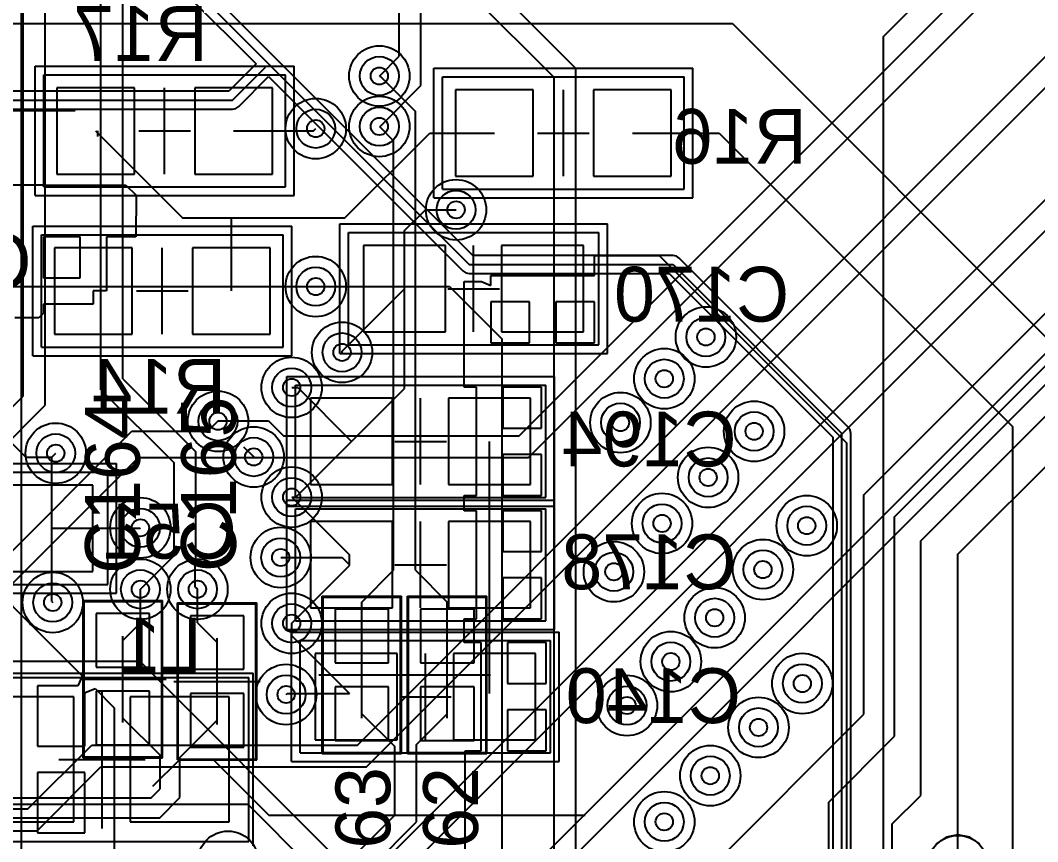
# Model space of a CAD drawing. Extents: x 28 to 300, y 18 to 330.
# Drawn here: x 192.27 to 204.05, y 150.67 to 160.18 of the extents above; entities that cross this region are included whole.
import ezdxf

# ---------------------------------------------------------------- set-up
doc = ezdxf.new("R2010")
doc.units = 0
for name, color, linetype in [('BOTTOMLAYER', 5, 'CONTINUOUS'), ('BOTTOMOVERLAY', 54, 'CONTINUOUS'), ('BOTTOMPASTE', 16, 'CONTINUOUS'), ('BOTTOMSOLDER', 6, 'CONTINUOUS'), ('DRILLDRAWING', 1, 'CONTINUOUS'), ('INTERNALPLANE1', 76, 'CONTINUOUS'), ('INTERNALPLANE6', 136, 'CONTINUOUS'), ('MECHANICAL14', 56, 'CONTINUOUS'), ('MECHANICAL15', 56, 'CONTINUOUS'), ('MECHANICAL16', 56, 'CONTINUOUS'), ('MIDLAYER1', 16, 'CONTINUOUS'), ('MIDLAYER3', 90, 'CONTINUOUS'), ('MULTILAYER', 9, 'CONTINUOUS'), ('TOPLAYER', 1, 'CONTINUOUS'), ('TOPOVERLAY', 2, 'CONTINUOUS'), ('TOPPASTE', 8, 'CONTINUOUS'), ('TOPSOLDER', 216, 'CONTINUOUS'), ('VIAHOLELAYER', 16, 'CONTINUOUS')]:
    doc.layers.add(name, color=color, linetype=linetype)

msp = doc.modelspace()

# ---------------------------------------------------------------- linework, layer by layer
at = {"layer": 'BOTTOMLAYER'}
for p, q in [((191.783, 160.139), (194.299, 160.139)), ((194.299, 160.139), (194.302, 160.142)), ((194.302, 160.142), (194.638, 160.142)), ((194.638, 160.142), (194.641, 160.139)), ((194.641, 160.139), (200.518, 160.139)), ((200.518, 160.139), (204.681, 155.976)), ((193.587, 159.397), (192.687, 159.397)), ((192.687, 159.397), (192.687, 158.397)), ((193.587, 158.397), (193.587, 159.397)), ((195.187, 159.397), (194.287, 159.397)), ((194.287, 159.397), (194.287, 158.397)), ((195.187, 158.397), (195.187, 159.397)), ((197.309, 159.372), (197.309, 158.372)), ((198.209, 159.372), (197.309, 159.372)), ((198.209, 158.372), (198.209, 159.372)), ((198.909, 159.372), (198.909, 158.372)), ((199.809, 159.372), (198.909, 159.372)), ((199.809, 158.372), (199.809, 159.372)), ((188.328, 159.134), (192.9, 159.134)), ((195.664, 158.897), (195.689, 158.923)), ((193.137, 158.897), (193.165, 158.869)), ((193.165, 158.869), (193.165, 158.897)), ((193.165, 158.833), (193.165, 158.869)), ((193.165, 158.869), (194.146, 157.888)), ((194.737, 158.897), (195.664, 158.897)), ((196.026, 157.888), (197.01, 158.872)), ((197.01, 158.872), (197.759, 158.872)), ((199.359, 158.872), (200.363, 158.872)), ((200.363, 158.872), (203.766, 155.468)), ((192.687, 158.397), (193.587, 158.397)), ((194.287, 158.397), (195.187, 158.397)), ((197.309, 158.372), (198.209, 158.372)), ((198.909, 158.372), (199.809, 158.372)), ((188.936, 158.271), (192.557, 158.273)), ((192.557, 158.273), (192.56, 158.27)), ((192.56, 158.27), (192.56, 158.27)), ((192.56, 158.27), (193.489, 158.27)), ((193.489, 158.27), (193.607, 158.152)), ((193.607, 158.152), (193.605, 157.67)), ((196.718, 157.742), (196.959, 157.983)), ((196.959, 157.983), (197.315, 157.983)), ((194.146, 157.888), (194.419, 157.888)), ((194.419, 157.888), (196.026, 157.888)), ((194.419, 157.888), (194.502, 157.888)), ((194.711, 157.043), (194.711, 157.875)), ((196.718, 157.069), (196.718, 157.742)), ((192.959, 157.67), (192.534, 157.67)), ((192.534, 157.67), (192.534, 157.196)), ((192.959, 157.196), (192.959, 157.67)), ((193.605, 157.67), (193.264, 157.67)), ((193.264, 157.67), (193.264, 157.043)), ((193.561, 157.543), (192.661, 157.543)), ((192.661, 157.543), (192.661, 156.543)), ((193.561, 156.543), (193.561, 157.543)), ((195.161, 157.543), (194.261, 157.543)), ((194.261, 157.543), (194.261, 156.543)), ((195.161, 156.543), (195.161, 157.543)), ((196.243, 157.569), (196.243, 156.569)), ((197.193, 157.569), (196.243, 157.569)), ((197.193, 156.569), (197.193, 157.569)), ((197.843, 157.569), (197.843, 156.569)), ((198.793, 157.569), (197.843, 157.569)), ((198.793, 156.569), (198.793, 157.569)), ((198.92, 157.221), (198.92, 157.455)), ((198.92, 157.455), (199.668, 157.455)), ((199.668, 157.455), (201.84, 155.284)), ((192.534, 157.196), (192.959, 157.196)), ((197.408, 155.928), (197.408, 157.151)), ((197.408, 157.151), (197.611, 157.151)), ((197.611, 157.151), (197.611, 157.151)), ((197.611, 157.151), (197.611, 157.151)), ((197.611, 157.151), (197.716, 157.107)), ((197.716, 157.107), (197.716, 157.221)), ((197.716, 157.221), (198.92, 157.221)), ((193.264, 157.043), (193.111, 157.043)), ((193.111, 157.043), (193.111, 156.891)), ((195.994, 156.345), (196.718, 157.069)), ((196.718, 155.915), (196.718, 157.069)), ((198.166, 156.916), (197.716, 156.916)), ((197.716, 156.916), (197.716, 156.442)), ((198.166, 156.442), (198.166, 156.916)), ((198.92, 156.916), (198.47, 156.916)), ((198.47, 156.916), (198.47, 156.442)), ((198.92, 156.442), (198.92, 156.916)), ((193.111, 156.891), (192.534, 156.891)), ((192.534, 156.891), (192.534, 156.785)), ((192.48, 156.731), (192.2, 156.732)), ((192.534, 156.785), (192.48, 156.731)), ((196.243, 156.569), (197.193, 156.569)), ((197.843, 156.569), (198.793, 156.569)), ((192.661, 156.543), (193.561, 156.543)), ((194.261, 156.543), (195.161, 156.543)), ((197.716, 156.442), (198.166, 156.442)), ((198.47, 156.442), (198.92, 156.442)), ((195.994, 156.332), (195.994, 156.345)), ((195.41, 155.926), (195.48, 155.926)), ((195.48, 155.926), (196.104, 155.301)), ((196.104, 155.301), (196.718, 155.915)), ((197.552, 155.928), (197.408, 155.928)), ((197.552, 155.301), (197.552, 155.928)), ((198.306, 155.928), (197.857, 155.928)), ((197.857, 155.928), (197.857, 155.454)), ((198.306, 155.454), (198.306, 155.928)), ((195.629, 155.801), (195.629, 154.801)), ((196.579, 155.801), (195.629, 155.801)), ((196.579, 154.801), (196.579, 155.801)), ((197.229, 155.801), (197.229, 154.801)), ((198.179, 155.801), (197.229, 155.801)), ((198.179, 154.801), (198.179, 155.801)), ((191.763, 155.686), (192.331, 155.118)), ((197.857, 155.454), (198.306, 155.454)), ((203.766, 147.899), (203.766, 155.468)), ((195.458, 154.656), (196.104, 155.301)), ((196.104, 155.301), (196.104, 155.307)), ((197.552, 154.674), (197.552, 155.301)), ((197.704, 153.872), (197.704, 155.301)), ((201.84, 155.284), (201.84, 150.226)), ((192.63, 155.118), (192.676, 155.164)), ((198.306, 155.149), (197.857, 155.149)), ((197.857, 155.149), (197.857, 154.674)), ((198.306, 154.674), (198.306, 155.149)), ((192.331, 155.118), (192.63, 155.118)), ((192.63, 154.295), (192.63, 155.118)), ((193.105, 154.795), (192.155, 154.795)), ((193.105, 153.795), (193.105, 154.795)), ((195.629, 154.801), (196.579, 154.801)), ((197.229, 154.801), (198.179, 154.801)), ((197.408, 154.499), (197.408, 154.674)), ((197.408, 154.674), (197.552, 154.674)), ((197.857, 154.674), (198.306, 154.674)), ((195.41, 154.656), (195.458, 154.656)), ((195.41, 154.656), (196.079, 153.986)), ((197.552, 154.499), (197.408, 154.499)), ((197.552, 153.872), (197.552, 154.499)), ((198.306, 154.499), (197.857, 154.499)), ((197.857, 154.499), (197.857, 154.025)), ((198.306, 154.025), (198.306, 154.499)), ((195.629, 154.372), (195.629, 153.372)), ((196.579, 154.372), (195.629, 154.372)), ((196.579, 153.372), (196.579, 154.372)), ((197.229, 154.372), (197.229, 153.372)), ((198.179, 154.372), (197.229, 154.372)), ((198.179, 153.372), (198.179, 154.372)), ((192.63, 153.448), (192.63, 154.295)), ((192.63, 154.295), (193.653, 154.295)), ((193.653, 154.295), (193.657, 154.3)), ((196.079, 153.872), (196.079, 153.986)), ((197.857, 154.025), (198.306, 154.025)), ((195.283, 153.957), (195.995, 153.957)), ((195.41, 153.195), (196.079, 153.864)), ((195.995, 153.957), (196.079, 153.872)), ((196.079, 153.864), (196.079, 153.872)), ((197.552, 153.245), (197.552, 153.872)), ((197.704, 152.38), (197.704, 153.872)), ((191.828, 153.741), (192.375, 153.194)), ((192.155, 153.795), (193.105, 153.795)), ((198.306, 153.72), (197.857, 153.72)), ((197.857, 153.72), (197.857, 153.245)), ((198.306, 153.245), (198.306, 153.72)), ((192.63, 153.448), (192.641, 153.436)), ((195.629, 153.372), (196.579, 153.372)), ((197.229, 153.372), (198.179, 153.372)), ((192.375, 153.194), (192.385, 153.18)), ((192.385, 153.18), (192.399, 153.17)), ((192.399, 153.17), (192.981, 152.588)), ((195.41, 153.05), (195.41, 153.195)), ((197.408, 152.971), (197.408, 153.245)), ((197.408, 153.245), (197.552, 153.245)), ((197.857, 153.245), (198.306, 153.245)), ((195.41, 153.05), (196.079, 152.38)), ((197.607, 152.971), (197.408, 152.971)), ((197.607, 152.344), (197.607, 152.971)), ((198.361, 152.971), (197.912, 152.971)), ((197.912, 152.971), (197.912, 152.497)), ((198.361, 152.497), (198.361, 152.971)), ((196.634, 152.844), (195.684, 152.844)), ((195.684, 152.844), (195.684, 151.844)), ((196.634, 151.844), (196.634, 152.844)), ((198.234, 152.844), (197.284, 152.844)), ((197.284, 152.844), (197.284, 151.844)), ((198.234, 151.844), (198.234, 152.844)), ((192.981, 152.588), (192.939, 152.486)), ((192.933, 152.471), (192.464, 152.471)), ((192.464, 152.471), (192.464, 151.771)), ((192.939, 152.486), (192.933, 152.471)), ((192.939, 152.486), (192.939, 152.486)), ((193.029, 152.396), (193.131, 152.439)), ((193.131, 152.439), (193.352, 152.217)), ((197.912, 152.497), (198.361, 152.497)), ((192.887, 152.344), (191.737, 152.344)), ((192.887, 150.894), (192.887, 152.344)), ((193.014, 152.39), (193.029, 152.396)), ((193.014, 151.771), (193.014, 152.39)), ((193.029, 152.396), (193.029, 152.396)), ((194.687, 152.344), (193.537, 152.344)), ((193.537, 152.344), (193.537, 150.894)), ((194.687, 150.894), (194.687, 152.344)), ((195.346, 152.37), (195.357, 152.38)), ((195.357, 152.38), (196.079, 152.38)), ((197.607, 151.717), (197.607, 152.344)), ((193.352, 152.217), (193.352, 145.926)), ((198.361, 152.192), (197.912, 152.192)), ((197.912, 152.192), (197.912, 151.717)), ((198.361, 151.717), (198.361, 152.192)), ((195.684, 151.844), (196.634, 151.844)), ((197.284, 151.844), (198.234, 151.844)), ((192.464, 151.771), (193.014, 151.771)), ((193.802, 151.309), (194.112, 151.619)), ((194.112, 151.619), (194.499, 151.619)), ((194.112, 151.442), (194.112, 151.619)), ((194.499, 151.619), (195.146, 150.973)), ((197.42, 149.999), (197.42, 151.717)), ((197.42, 151.717), (197.607, 151.717)), ((197.912, 151.717), (198.361, 151.717)), ((193.014, 151.466), (192.464, 151.466)), ((192.464, 151.466), (192.464, 150.767)), ((193.014, 150.767), (193.014, 151.466)), ((195.146, 150.973), (198.813, 150.973)), ((191.737, 150.894), (192.887, 150.894)), ((193.537, 150.894), (194.687, 150.894)), ((192.464, 150.767), (193.014, 150.767))]:
    msp.add_line(p, q, dxfattribs=at)
for centre in [(196.426, 159.532), (196.426, 158.948), (195.689, 158.923), (197.315, 157.983), (195.689, 157.094), (200.21, 156.51), (195.994, 156.332), (199.728, 156.027), (195.41, 155.926), (194.556, 155.534), (199.22, 155.519), (200.769, 155.418), (192.676, 155.164), (194.97, 155.121), (200.236, 154.884), (195.41, 154.656), (199.702, 154.351), (193.657, 154.3), (201.379, 154.325), (195.283, 153.957), (199.144, 153.792), (200.871, 153.817), (193.657, 153.589), (194.318, 153.589), (192.641, 153.436), (195.41, 153.195), (200.312, 153.259), (199.804, 152.751), (201.328, 152.497), (195.346, 152.37), (199.296, 152.243), (200.82, 151.989), (200.261, 151.43), (199.728, 150.896)]:
    msp.add_circle(centre, 0.225, dxfattribs=at)
at = {"layer": 'BOTTOMOVERLAY'}
for p, q in [((193.937, 158.397), (193.937, 159.397)), ((198.559, 158.372), (198.559, 159.372)), ((193.911, 156.543), (193.911, 157.543)), ((197.518, 156.569), (197.518, 157.569)), ((196.904, 154.801), (196.904, 155.801)), ((196.904, 153.372), (196.904, 154.372)), ((196.959, 151.844), (196.959, 152.844)), ((193.212, 150.819), (193.212, 152.419))]:
    msp.add_line(p, q, dxfattribs=at)
at = {"layer": 'BOTTOMPASTE'}
for p, q in [((193.587, 159.397), (192.687, 159.397)), ((192.687, 159.397), (192.687, 158.397)), ((193.587, 158.397), (193.587, 159.397)), ((195.187, 159.397), (194.287, 159.397)), ((194.287, 159.397), (194.287, 158.397)), ((195.187, 158.397), (195.187, 159.397)), ((197.309, 159.372), (197.309, 158.372)), ((198.209, 159.372), (197.309, 159.372)), ((198.209, 158.372), (198.209, 159.372)), ((198.909, 159.372), (198.909, 158.372)), ((199.809, 159.372), (198.909, 159.372)), ((199.809, 158.372), (199.809, 159.372)), ((192.687, 158.397), (193.587, 158.397)), ((194.287, 158.397), (195.187, 158.397)), ((197.309, 158.372), (198.209, 158.372)), ((198.909, 158.372), (199.809, 158.372)), ((193.561, 157.543), (192.661, 157.543)), ((192.661, 157.543), (192.661, 156.543)), ((193.561, 156.543), (193.561, 157.543)), ((195.161, 157.543), (194.261, 157.543)), ((194.261, 157.543), (194.261, 156.543)), ((195.161, 156.543), (195.161, 157.543)), ((196.243, 157.569), (196.243, 156.569)), ((197.193, 157.569), (196.243, 157.569)), ((197.193, 156.569), (197.193, 157.569)), ((197.843, 157.569), (197.843, 156.569)), ((198.793, 157.569), (197.843, 157.569)), ((198.793, 156.569), (198.793, 157.569)), ((196.243, 156.569), (197.193, 156.569)), ((197.843, 156.569), (198.793, 156.569)), ((192.661, 156.543), (193.561, 156.543)), ((194.261, 156.543), (195.161, 156.543)), ((195.629, 155.801), (195.629, 154.801)), ((196.579, 155.801), (195.629, 155.801)), ((196.579, 154.801), (196.579, 155.801)), ((197.229, 155.801), (197.229, 154.801)), ((198.179, 155.801), (197.229, 155.801)), ((198.179, 154.801), (198.179, 155.801)), ((193.105, 154.795), (192.155, 154.795)), ((193.105, 153.795), (193.105, 154.795)), ((195.629, 154.801), (196.579, 154.801)), ((197.229, 154.801), (198.179, 154.801)), ((195.629, 154.372), (195.629, 153.372)), ((196.579, 154.372), (195.629, 154.372)), ((196.579, 153.372), (196.579, 154.372)), ((197.229, 154.372), (197.229, 153.372)), ((198.179, 154.372), (197.229, 154.372)), ((198.179, 153.372), (198.179, 154.372)), ((192.155, 153.795), (193.105, 153.795)), ((195.629, 153.372), (196.579, 153.372)), ((197.229, 153.372), (198.179, 153.372)), ((196.634, 152.844), (195.684, 152.844)), ((195.684, 152.844), (195.684, 151.844)), ((196.634, 151.844), (196.634, 152.844)), ((198.234, 152.844), (197.284, 152.844)), ((197.284, 152.844), (197.284, 151.844)), ((198.234, 151.844), (198.234, 152.844)), ((192.887, 152.344), (191.737, 152.344)), ((192.887, 150.894), (192.887, 152.344)), ((194.687, 152.344), (193.537, 152.344)), ((193.537, 152.344), (193.537, 150.894)), ((194.687, 150.894), (194.687, 152.344)), ((195.684, 151.844), (196.634, 151.844)), ((197.284, 151.844), (198.234, 151.844)), ((191.737, 150.894), (192.887, 150.894)), ((193.537, 150.894), (194.687, 150.894))]:
    msp.add_line(p, q, dxfattribs=at)
at = {"layer": 'BOTTOMSOLDER'}
for p, q in [((193.587, 159.397), (192.687, 159.397)), ((192.687, 159.397), (192.687, 158.397)), ((193.587, 158.397), (193.587, 159.397)), ((195.187, 159.397), (194.287, 159.397)), ((194.287, 159.397), (194.287, 158.397)), ((195.187, 158.397), (195.187, 159.397)), ((197.309, 159.372), (197.309, 158.372)), ((198.209, 159.372), (197.309, 159.372)), ((198.209, 158.372), (198.209, 159.372)), ((198.909, 159.372), (198.909, 158.372)), ((199.809, 159.372), (198.909, 159.372)), ((199.809, 158.372), (199.809, 159.372)), ((192.687, 158.397), (193.587, 158.397)), ((194.287, 158.397), (195.187, 158.397)), ((197.309, 158.372), (198.209, 158.372)), ((198.909, 158.372), (199.809, 158.372)), ((193.561, 157.543), (192.661, 157.543)), ((192.661, 157.543), (192.661, 156.543)), ((193.561, 156.543), (193.561, 157.543)), ((195.161, 157.543), (194.261, 157.543)), ((194.261, 157.543), (194.261, 156.543)), ((195.161, 156.543), (195.161, 157.543)), ((196.243, 157.569), (196.243, 156.569)), ((197.193, 157.569), (196.243, 157.569)), ((197.193, 156.569), (197.193, 157.569)), ((197.843, 157.569), (197.843, 156.569)), ((198.793, 157.569), (197.843, 157.569)), ((198.793, 156.569), (198.793, 157.569)), ((196.243, 156.569), (197.193, 156.569)), ((197.843, 156.569), (198.793, 156.569)), ((192.661, 156.543), (193.561, 156.543)), ((194.261, 156.543), (195.161, 156.543)), ((195.629, 155.801), (195.629, 154.801)), ((196.579, 155.801), (195.629, 155.801)), ((196.579, 154.801), (196.579, 155.801)), ((197.229, 155.801), (197.229, 154.801)), ((198.179, 155.801), (197.229, 155.801)), ((198.179, 154.801), (198.179, 155.801)), ((193.105, 154.795), (192.155, 154.795)), ((193.105, 153.795), (193.105, 154.795)), ((195.629, 154.801), (196.579, 154.801)), ((197.229, 154.801), (198.179, 154.801)), ((195.629, 154.372), (195.629, 153.372)), ((196.579, 154.372), (195.629, 154.372)), ((196.579, 153.372), (196.579, 154.372)), ((197.229, 154.372), (197.229, 153.372)), ((198.179, 154.372), (197.229, 154.372)), ((198.179, 153.372), (198.179, 154.372)), ((192.155, 153.795), (193.105, 153.795)), ((195.629, 153.372), (196.579, 153.372)), ((197.229, 153.372), (198.179, 153.372)), ((196.634, 152.844), (195.684, 152.844)), ((195.684, 152.844), (195.684, 151.844)), ((196.634, 151.844), (196.634, 152.844)), ((198.234, 152.844), (197.284, 152.844)), ((197.284, 152.844), (197.284, 151.844)), ((198.234, 151.844), (198.234, 152.844)), ((192.887, 152.344), (191.737, 152.344)), ((192.887, 150.894), (192.887, 152.344)), ((194.687, 152.344), (193.537, 152.344)), ((193.537, 152.344), (193.537, 150.894)), ((194.687, 150.894), (194.687, 152.344)), ((195.684, 151.844), (196.634, 151.844)), ((197.284, 151.844), (198.234, 151.844)), ((191.737, 150.894), (192.887, 150.894)), ((193.537, 150.894), (194.687, 150.894))]:
    msp.add_line(p, q, dxfattribs=at)
at = {"layer": 'DRILLDRAWING'}
for centre in [(196.426, 159.532), (196.426, 158.948), (195.689, 158.923), (197.315, 157.983), (195.689, 157.094), (200.21, 156.51), (195.994, 156.332), (199.728, 156.027), (195.41, 155.926), (194.556, 155.534), (199.22, 155.519), (200.769, 155.418), (192.676, 155.164), (194.97, 155.121), (200.236, 154.884), (195.41, 154.656), (199.702, 154.351), (193.657, 154.3), (201.379, 154.325), (195.283, 153.957), (199.144, 153.792), (200.871, 153.817), (193.657, 153.589), (194.318, 153.589), (192.641, 153.436), (195.41, 153.195), (200.312, 153.259), (199.804, 152.751), (201.328, 152.497), (195.346, 152.37), (199.296, 152.243), (200.82, 151.989), (200.261, 151.43), (199.728, 150.896)]:
    msp.add_circle(centre, 0.1, dxfattribs=at)
at = {"layer": 'INTERNALPLANE1'}
for p, q in [((197.509, 157.452), (193.668, 161.293)), ((193.513, 161.156), (194.997, 159.672)), ((193.565, 161.251), (197.466, 157.349)), ((194.997, 159.672), (194.681, 159.357)), ((194.724, 159.253), (195.105, 159.634)), ((194.797, 159.18), (195.143, 159.526)), ((195.143, 159.526), (197.393, 157.276)), ((194.681, 159.357), (191.864, 159.357)), ((191.864, 159.253), (194.724, 159.253)), ((194.724, 159.149), (194.764, 159.157)), ((194.764, 159.157), (194.797, 159.18)), ((191.907, 159.149), (194.724, 159.149)), ((194.724, 159.149), (194.724, 159.149)), ((199.829, 157.452), (197.509, 157.452)), ((199.868, 157.445), (199.829, 157.452)), ((199.829, 157.452), (199.829, 157.452)), ((199.902, 157.422), (199.868, 157.445)), ((201.858, 155.465), (199.902, 157.422)), ((197.393, 157.276), (197.427, 157.253)), ((197.466, 157.349), (199.829, 157.349)), ((199.829, 157.349), (201.785, 155.392)), ((197.427, 157.253), (197.466, 157.245)), ((197.466, 157.245), (197.466, 157.245)), ((197.466, 157.245), (199.786, 157.245)), ((199.786, 157.245), (201.682, 155.349)), ((201.785, 145.445), (201.785, 155.392)), ((201.881, 155.432), (201.858, 155.465)), ((201.889, 155.392), (201.881, 155.432)), ((201.889, 145.488), (201.889, 155.392)), ((201.682, 155.349), (201.682, 148.766))]:
    msp.add_line(p, q, dxfattribs=at)
for centre in [(196.426, 159.532), (195.689, 158.923), (196.426, 158.948), (197.315, 157.983), (195.689, 157.094), (195.994, 156.332), (195.41, 155.926), (194.556, 155.534), (192.676, 155.164), (194.97, 155.121), (195.41, 154.656), (193.657, 154.3), (195.283, 153.957), (193.657, 153.589), (194.318, 153.589), (192.641, 153.436), (195.41, 153.195), (195.346, 152.37), (194.673, 150.439), (203.131, 150.388)]:
    msp.add_circle(centre, 0.35, dxfattribs=at)
at = {"layer": 'INTERNALPLANE6'}
for centre in [(196.426, 159.532), (196.426, 158.948), (195.689, 157.094), (200.21, 156.51), (199.728, 156.027), (194.556, 155.534), (199.22, 155.519), (200.769, 155.418), (194.97, 155.121), (200.236, 154.884), (199.702, 154.351), (201.379, 154.325), (199.144, 153.792), (200.871, 153.817), (193.657, 153.589), (194.318, 153.589), (200.312, 153.259), (199.804, 152.751), (201.328, 152.497), (199.296, 152.243), (200.82, 151.989), (200.261, 151.43), (199.728, 150.896), (203.131, 150.388)]:
    msp.add_circle(centre, 0.35, dxfattribs=at)
at = {"layer": 'MECHANICAL14'}
for p, q in [((192.537, 159.547), (195.337, 159.547)), ((192.537, 158.247), (192.537, 159.547)), ((195.337, 158.247), (195.337, 159.547)), ((197.159, 158.222), (197.159, 159.522)), ((197.159, 159.522), (199.959, 159.522)), ((199.959, 158.222), (199.959, 159.522)), ((192.537, 158.247), (195.337, 158.247)), ((197.159, 158.222), (199.959, 158.222)), ((192.511, 156.393), (192.511, 157.693)), ((192.511, 157.693), (195.311, 157.693)), ((195.311, 156.393), (195.311, 157.693)), ((196.068, 156.419), (196.068, 157.719)), ((196.068, 157.719), (198.968, 157.719)), ((198.968, 156.419), (198.968, 157.719)), ((192.511, 156.393), (195.311, 156.393)), ((196.068, 156.419), (198.968, 156.419)), ((195.454, 155.951), (198.354, 155.951)), ((195.454, 154.651), (195.454, 155.951)), ((198.354, 154.651), (198.354, 155.951)), ((190.38, 154.945), (193.28, 154.945)), ((193.28, 153.645), (193.28, 154.945)), ((195.454, 154.651), (198.354, 154.651)), ((195.454, 154.522), (198.354, 154.522)), ((195.454, 153.222), (195.454, 154.522)), ((198.354, 153.222), (198.354, 154.522)), ((190.38, 153.645), (193.28, 153.645)), ((195.773, 151.698), (195.773, 153.498)), ((195.773, 153.498), (196.673, 153.498)), ((196.673, 151.698), (196.673, 153.498)), ((196.763, 151.698), (196.763, 153.498)), ((196.763, 153.498), (197.663, 153.498)), ((197.663, 151.698), (197.663, 153.498)), ((193.004, 153.447), (193.904, 153.447)), ((193.004, 151.647), (193.004, 153.447)), ((193.904, 151.647), (193.904, 153.447)), ((194.096, 153.422), (194.996, 153.422)), ((194.096, 151.622), (194.096, 153.422)), ((194.996, 151.622), (194.996, 153.422)), ((195.454, 153.222), (198.354, 153.222)), ((195.509, 151.694), (195.509, 152.994)), ((195.509, 152.994), (198.409, 152.994)), ((198.409, 151.694), (198.409, 152.994)), ((191.512, 152.569), (194.912, 152.569)), ((194.912, 150.669), (194.912, 152.569)), ((193.004, 151.647), (193.904, 151.647)), ((194.096, 151.622), (194.996, 151.622)), ((195.509, 151.694), (198.409, 151.694)), ((195.773, 151.698), (196.673, 151.698)), ((196.763, 151.698), (197.663, 151.698)), ((191.512, 150.669), (194.912, 150.669))]:
    msp.add_line(p, q, dxfattribs=at)
at = {"layer": 'MECHANICAL15'}
for p, q in [((192.28, 136.27), (192.28, 163.27)), ((197.059, 159.622), (200.059, 159.622)), ((197.059, 158.122), (197.059, 159.622)), ((200.059, 158.122), (200.059, 159.622)), ((198.559, 158.572), (198.559, 159.172)), ((198.259, 158.872), (198.859, 158.872)), ((197.059, 158.122), (200.059, 158.122)), ((195.968, 157.819), (199.068, 157.819)), ((195.968, 156.319), (195.968, 157.819)), ((199.068, 156.319), (199.068, 157.819)), ((197.518, 156.769), (197.518, 157.369)), ((197.218, 157.069), (197.818, 157.069)), ((195.968, 156.319), (199.068, 156.319)), ((195.763, 151.688), (195.763, 153.508)), ((195.763, 153.508), (196.683, 153.508)), ((196.683, 151.688), (196.683, 153.508)), ((196.753, 151.688), (196.753, 153.508)), ((196.753, 153.508), (197.673, 153.508)), ((197.673, 151.688), (197.673, 153.508)), ((192.994, 153.457), (193.914, 153.457)), ((192.994, 151.637), (192.994, 153.457)), ((193.914, 151.637), (193.914, 153.457)), ((193.454, 152.047), (193.454, 153.047)), ((195.409, 153.094), (198.509, 153.094)), ((195.409, 151.594), (195.409, 153.094)), ((196.223, 152.098), (196.223, 153.098)), ((197.213, 152.098), (197.213, 153.098)), ((198.509, 151.594), (198.509, 153.094)), ((195.723, 152.598), (196.723, 152.598)), ((196.713, 152.598), (197.713, 152.598)), ((196.959, 152.044), (196.959, 152.644)), ((192.954, 152.547), (193.954, 152.547)), ((196.659, 152.344), (197.259, 152.344)), ((192.994, 151.637), (193.914, 151.637)), ((195.763, 151.688), (196.683, 151.688)), ((196.753, 151.688), (197.673, 151.688)), ((195.409, 151.594), (198.509, 151.594))]:
    msp.add_line(p, q, dxfattribs=at)
at = {"layer": 'MECHANICAL16'}
for p, q in [((192.437, 159.647), (195.437, 159.647)), ((192.437, 158.147), (192.437, 159.647)), ((195.437, 158.147), (195.437, 159.647)), ((193.937, 158.597), (193.937, 159.197)), ((193.637, 158.897), (194.237, 158.897)), ((192.437, 158.147), (195.437, 158.147)), ((192.411, 156.293), (192.411, 157.793)), ((192.411, 157.793), (195.411, 157.793)), ((195.411, 156.293), (195.411, 157.793)), ((193.911, 156.743), (193.911, 157.343)), ((193.611, 157.043), (194.211, 157.043)), ((192.411, 156.293), (195.411, 156.293)), ((195.354, 154.551), (195.354, 156.051)), ((195.354, 156.051), (198.454, 156.051)), ((198.454, 154.551), (198.454, 156.051)), ((196.904, 155.001), (196.904, 155.601)), ((196.604, 155.301), (197.204, 155.301)), ((190.28, 155.045), (193.38, 155.045)), ((193.38, 153.545), (193.38, 155.045)), ((195.354, 153.122), (195.354, 154.622)), ((195.354, 154.622), (198.454, 154.622)), ((198.454, 153.122), (198.454, 154.622)), ((195.354, 154.551), (198.454, 154.551)), ((196.904, 153.572), (196.904, 154.172)), ((196.604, 153.872), (197.204, 153.872)), ((190.28, 153.545), (193.38, 153.545)), ((194.086, 153.432), (195.006, 153.432)), ((194.086, 151.612), (194.086, 153.432)), ((195.006, 151.612), (195.006, 153.432)), ((194.546, 152.022), (194.546, 153.022)), ((195.354, 153.122), (198.454, 153.122)), ((191.462, 152.619), (194.962, 152.619)), ((194.962, 150.619), (194.962, 152.619)), ((194.046, 152.522), (195.046, 152.522)), ((193.212, 151.119), (193.212, 152.119)), ((192.712, 151.619), (193.712, 151.619)), ((194.086, 151.612), (195.006, 151.612))]:
    msp.add_line(p, q, dxfattribs=at)
at = {"layer": 'MIDLAYER1'}
for p, q in [((198.048, 155.367), (228.502, 185.821)), ((198.153, 155.113), (228.608, 185.567)), ((196.172, 151.785), (228.735, 184.348)), ((196.277, 151.531), (228.84, 184.094)), ((193.2, 155.9), (193.2, 178.637)), ((192.552, 155.719), (192.552, 178.417)), ((192.298, 155.824), (192.298, 178.312)), ((193.454, 156.027), (193.454, 176.627)), ((195.27, 149.229), (213.612, 167.571)), ((195.375, 148.975), (213.718, 167.317)), ((195.653, 147.828), (211.599, 163.774)), ((195.758, 147.574), (211.704, 163.52)), ((196.908, 159.422), (196.908, 161.466)), ((196.654, 159.761), (196.654, 161.361)), ((196.426, 159.532), (196.654, 159.761)), ((196.434, 158.948), (196.908, 159.422)), ((196.426, 158.948), (196.434, 158.948)), ((193.454, 156.027), (194.301, 155.18)), ((193.2, 155.9), (194.047, 155.053)), ((191.393, 154.918), (192.298, 155.824)), ((191.647, 154.813), (192.552, 155.719)), ((194.556, 155.534), (194.562, 155.54)), ((194.562, 155.54), (195.143, 155.54)), ((195.143, 155.54), (195.317, 155.367)), ((195.317, 155.367), (198.048, 155.367)), ((194.301, 153.874), (194.301, 155.18)), ((194.853, 155.238), (194.97, 155.121)), ((194.047, 153.979), (194.047, 155.053)), ((194.964, 155.115), (194.97, 155.121)), ((194.964, 155.115), (194.97, 155.115)), ((194.97, 155.115), (195.209, 155.115)), ((195.209, 155.115), (195.212, 155.113)), ((195.212, 155.113), (198.153, 155.113)), ((193.657, 153.589), (194.047, 153.979)), ((194.292, 153.865), (194.301, 153.874)), ((194.292, 153.614), (194.292, 153.865)), ((194.292, 153.614), (194.318, 153.589)), ((192.354, 151.045), (193.095, 151.785)), ((193.095, 151.785), (196.172, 151.785)), ((192.459, 150.791), (193.2, 151.531)), ((193.2, 151.531), (196.277, 151.531)), ((188.81, 151.045), (192.354, 151.045)), ((188.705, 150.791), (192.459, 150.791))]:
    msp.add_line(p, q, dxfattribs=at)
for centre in [(196.426, 159.532), (196.426, 158.948), (195.689, 158.923), (197.315, 157.983), (195.689, 157.094), (200.21, 156.51), (195.994, 156.332), (199.728, 156.027), (195.41, 155.926), (194.556, 155.534), (199.22, 155.519), (200.769, 155.418), (192.676, 155.164), (194.97, 155.121), (200.236, 154.884), (195.41, 154.656), (199.702, 154.351), (193.657, 154.3), (201.379, 154.325), (195.283, 153.957), (199.144, 153.792), (200.871, 153.817), (193.657, 153.589), (194.318, 153.589), (192.641, 153.436), (195.41, 153.195), (200.312, 153.259), (199.804, 152.751), (201.328, 152.497), (195.346, 152.37), (199.296, 152.243), (200.82, 151.989), (200.261, 151.43), (199.728, 150.896)]:
    msp.add_circle(centre, 0.225, dxfattribs=at)
at = {"layer": 'MIDLAYER3'}
for p, q in [((202.268, 159.99), (204.046, 161.768)), ((202.268, 150.583), (202.268, 159.99)), ((195.689, 157.094), (197.239, 157.094)), ((197.239, 157.094), (197.848, 156.484)), ((197.848, 149.118), (197.848, 156.484)), ((190.627, 152.756), (193.652, 152.756)), ((193.652, 152.756), (198.001, 148.407)), ((192.184, 151.1), (194.902, 151.1)), ((194.902, 151.1), (197.416, 148.585)), ((202.994, 150.72), (202.878, 150.642)), ((203.131, 150.747), (202.994, 150.72)), ((203.269, 150.72), (203.131, 150.747)), ((203.385, 150.642), (203.269, 150.72))]:
    msp.add_line(p, q, dxfattribs=at)
for centre in [(196.426, 159.532), (196.426, 158.948), (195.689, 158.923), (197.315, 157.983), (195.689, 157.094), (200.21, 156.51), (195.994, 156.332), (199.728, 156.027), (195.41, 155.926), (194.556, 155.534), (199.22, 155.519), (200.769, 155.418), (192.676, 155.164), (194.97, 155.121), (200.236, 154.884), (195.41, 154.656), (199.702, 154.351), (193.657, 154.3), (201.379, 154.325), (195.283, 153.957), (199.144, 153.792), (200.871, 153.817), (193.657, 153.589), (194.318, 153.589), (192.641, 153.436), (195.41, 153.195), (200.312, 153.259), (199.804, 152.751), (201.328, 152.497), (195.346, 152.37), (199.296, 152.243), (200.82, 151.989), (200.261, 151.43), (199.728, 150.896)]:
    msp.add_circle(centre, 0.225, dxfattribs=at)
at = {"layer": 'MULTILAYER'}
for centre in [(196.426, 159.532), (196.426, 158.948), (195.689, 158.923), (197.315, 157.983), (195.689, 157.094), (200.21, 156.51), (195.994, 156.332), (199.728, 156.027), (195.41, 155.926), (194.556, 155.534), (199.22, 155.519), (200.769, 155.418), (192.676, 155.164), (194.97, 155.121), (200.236, 154.884), (195.41, 154.656), (199.702, 154.351), (193.657, 154.3), (201.379, 154.325), (195.283, 153.957), (199.144, 153.792), (200.871, 153.817), (193.657, 153.589), (194.318, 153.589), (192.641, 153.436), (195.41, 153.195), (200.312, 153.259), (199.804, 152.751), (201.328, 152.497), (195.346, 152.37), (199.296, 152.243), (200.82, 151.989), (200.261, 151.43), (199.728, 150.896)]:
    msp.add_circle(centre, 0.225, dxfattribs=at)
at = {"layer": 'TOPLAYER'}
for p, q in [((202.039, 154.681), (208.592, 161.234)), ((202.395, 154.427), (209.075, 161.107)), ((202.7, 154.148), (209.659, 161.107)), ((203.131, 153.995), (210.193, 161.056)), ((197.547, 160.777), (198.704, 159.62)), ((197.442, 160.523), (198.45, 159.515)), ((196.426, 159.532), (196.434, 159.532)), ((196.434, 159.532), (196.845, 159.122)), ((198.45, 149.851), (198.45, 159.515)), ((198.704, 149.746), (198.704, 159.62)), ((196.845, 153.81), (196.845, 159.122)), ((196.426, 158.948), (196.591, 158.783)), ((196.591, 153.81), (196.591, 158.783)), ((189.847, 157.094), (195.689, 157.094)), ((194.44, 155.418), (194.556, 155.534)), ((191.651, 153.513), (193.556, 155.418)), ((193.556, 155.418), (194.44, 155.418)), ((191.778, 153.259), (193.634, 155.115)), ((193.634, 155.115), (194.964, 155.115)), ((194.964, 155.115), (194.97, 155.121)), ((202.039, 152.141), (202.039, 154.681)), ((202.395, 151.887), (202.395, 154.427)), ((202.7, 151.201), (202.7, 154.148)), ((203.131, 150.388), (203.131, 153.995)), ((196.223, 153.441), (196.591, 153.81)), ((196.845, 153.81), (197.213, 153.441)), ((193.657, 153.201), (193.657, 153.589)), ((194.318, 153.201), (194.318, 153.589)), ((196.223, 153.048), (196.223, 153.441)), ((197.213, 153.048), (197.213, 153.441)), ((193.764, 153.307), (193.144, 153.307)), ((193.144, 153.307), (193.144, 152.687)), ((193.764, 152.687), (193.764, 153.307)), ((194.856, 153.282), (194.236, 153.282)), ((194.236, 153.282), (194.236, 152.662)), ((194.856, 152.662), (194.856, 153.282)), ((196.533, 153.358), (195.913, 153.358)), ((195.913, 153.358), (195.913, 152.738)), ((196.533, 152.738), (196.533, 153.358)), ((197.523, 153.358), (196.903, 153.358)), ((196.903, 153.358), (196.903, 152.738)), ((197.523, 152.738), (197.523, 153.358)), ((193.454, 152.997), (193.657, 153.201)), ((194.318, 153.201), (194.546, 152.972)), ((193.144, 152.687), (193.764, 152.687)), ((195.913, 152.738), (196.533, 152.738)), ((196.903, 152.738), (197.523, 152.738)), ((194.236, 152.662), (194.856, 152.662)), ((196.533, 152.458), (195.913, 152.458)), ((195.913, 152.458), (195.913, 151.838)), ((196.533, 151.838), (196.533, 152.458)), ((197.523, 152.458), (196.903, 152.458)), ((196.903, 152.458), (196.903, 151.838)), ((197.523, 151.838), (197.523, 152.458)), ((193.764, 152.407), (193.144, 152.407)), ((193.144, 152.407), (193.144, 151.787)), ((193.764, 151.787), (193.764, 152.407)), ((194.856, 152.382), (194.236, 152.382)), ((194.236, 152.382), (194.236, 151.762)), ((194.856, 151.762), (194.856, 152.382)), ((193.454, 152.097), (193.886, 151.666)), ((196.223, 152.148), (196.604, 151.767)), ((196.858, 151.793), (197.213, 152.148)), ((200.134, 150.236), (202.039, 152.141)), ((194.114, 151.64), (194.546, 152.072)), ((201.633, 151.125), (202.395, 151.887)), ((193.144, 151.787), (193.764, 151.787)), ((194.236, 151.762), (194.856, 151.762)), ((195.913, 151.838), (196.533, 151.838)), ((196.604, 150.973), (196.604, 151.767)), ((196.858, 150.896), (196.858, 151.793)), ((196.903, 151.838), (197.523, 151.838)), ((193.886, 151.277), (193.886, 151.666)), ((194.114, 151.176), (194.114, 151.64)), ((193.78, 151.172), (193.886, 151.277)), ((190.766, 151.172), (193.78, 151.172)), ((193.882, 150.943), (194.114, 151.176)), ((202.369, 150.871), (202.7, 151.201)), ((201.633, 149.804), (201.633, 151.125)), ((190.86, 150.943), (193.882, 150.943)), ((194.894, 149.263), (196.604, 150.973)), ((194.953, 148.991), (196.858, 150.896)), ((202.369, 149.804), (202.369, 150.871))]:
    msp.add_line(p, q, dxfattribs=at)
for centre in [(196.426, 159.532), (196.426, 158.948), (195.689, 158.923), (197.315, 157.983), (195.689, 157.094), (200.21, 156.51), (195.994, 156.332), (199.728, 156.027), (195.41, 155.926), (194.556, 155.534), (199.22, 155.519), (200.769, 155.418), (192.676, 155.164), (194.97, 155.121), (200.236, 154.884), (195.41, 154.656), (199.702, 154.351), (193.657, 154.3), (201.379, 154.325), (195.283, 153.957), (199.144, 153.792), (200.871, 153.817), (193.657, 153.589), (194.318, 153.589), (192.641, 153.436), (195.41, 153.195), (200.312, 153.259), (199.804, 152.751), (201.328, 152.497), (195.346, 152.37), (199.296, 152.243), (200.82, 151.989), (200.261, 151.43), (199.728, 150.896)]:
    msp.add_circle(centre, 0.225, dxfattribs=at)
at = {"layer": 'TOPPASTE'}
for p, q in [((193.764, 153.307), (193.144, 153.307)), ((193.144, 153.307), (193.144, 152.687)), ((193.764, 152.687), (193.764, 153.307)), ((194.856, 153.282), (194.236, 153.282)), ((194.236, 153.282), (194.236, 152.662)), ((194.856, 152.662), (194.856, 153.282)), ((196.533, 153.358), (195.913, 153.358)), ((195.913, 153.358), (195.913, 152.738)), ((196.533, 152.738), (196.533, 153.358)), ((197.523, 153.358), (196.903, 153.358)), ((196.903, 153.358), (196.903, 152.738)), ((197.523, 152.738), (197.523, 153.358)), ((193.144, 152.687), (193.764, 152.687)), ((195.913, 152.738), (196.533, 152.738)), ((196.903, 152.738), (197.523, 152.738)), ((194.236, 152.662), (194.856, 152.662)), ((196.533, 152.458), (195.913, 152.458)), ((195.913, 152.458), (195.913, 151.838)), ((196.533, 151.838), (196.533, 152.458)), ((197.523, 152.458), (196.903, 152.458)), ((196.903, 152.458), (196.903, 151.838)), ((197.523, 151.838), (197.523, 152.458)), ((193.764, 152.407), (193.144, 152.407)), ((193.144, 152.407), (193.144, 151.787)), ((193.764, 151.787), (193.764, 152.407)), ((194.856, 152.382), (194.236, 152.382)), ((194.236, 152.382), (194.236, 151.762)), ((194.856, 151.762), (194.856, 152.382)), ((193.144, 151.787), (193.764, 151.787)), ((194.236, 151.762), (194.856, 151.762)), ((195.913, 151.838), (196.533, 151.838)), ((196.903, 151.838), (197.523, 151.838))]:
    msp.add_line(p, q, dxfattribs=at)
at = {"layer": 'TOPSOLDER'}
for p, q in [((193.764, 153.307), (193.144, 153.307)), ((193.144, 153.307), (193.144, 152.687)), ((193.764, 152.687), (193.764, 153.307)), ((194.856, 153.282), (194.236, 153.282)), ((194.236, 153.282), (194.236, 152.662)), ((194.856, 152.662), (194.856, 153.282)), ((196.533, 153.358), (195.913, 153.358)), ((195.913, 153.358), (195.913, 152.738)), ((196.533, 152.738), (196.533, 153.358)), ((197.523, 153.358), (196.903, 153.358)), ((196.903, 153.358), (196.903, 152.738)), ((197.523, 152.738), (197.523, 153.358)), ((193.144, 152.687), (193.764, 152.687)), ((195.913, 152.738), (196.533, 152.738)), ((196.903, 152.738), (197.523, 152.738)), ((194.236, 152.662), (194.856, 152.662)), ((196.533, 152.458), (195.913, 152.458)), ((195.913, 152.458), (195.913, 151.838)), ((196.533, 151.838), (196.533, 152.458)), ((197.523, 152.458), (196.903, 152.458)), ((196.903, 152.458), (196.903, 151.838)), ((197.523, 151.838), (197.523, 152.458)), ((193.764, 152.407), (193.144, 152.407)), ((193.144, 152.407), (193.144, 151.787)), ((193.764, 151.787), (193.764, 152.407)), ((194.856, 152.382), (194.236, 152.382)), ((194.236, 152.382), (194.236, 151.762)), ((194.856, 151.762), (194.856, 152.382)), ((193.144, 151.787), (193.764, 151.787)), ((194.236, 151.762), (194.856, 151.762)), ((195.913, 151.838), (196.533, 151.838)), ((196.903, 151.838), (197.523, 151.838))]:
    msp.add_line(p, q, dxfattribs=at)
at = {"layer": 'VIAHOLELAYER'}
for centre in [(196.426, 159.532), (196.426, 158.948), (195.689, 158.923), (197.315, 157.983), (195.689, 157.094), (200.21, 156.51), (195.994, 156.332), (199.728, 156.027), (195.41, 155.926), (194.556, 155.534), (199.22, 155.519), (200.769, 155.418), (192.676, 155.164), (194.97, 155.121), (200.236, 154.884), (195.41, 154.656), (199.702, 154.351), (193.657, 154.3), (201.379, 154.325), (195.283, 153.957), (199.144, 153.792), (200.871, 153.817), (193.657, 153.589), (194.318, 153.589), (192.641, 153.436), (195.41, 153.195), (200.312, 153.259), (199.804, 152.751), (201.328, 152.497), (195.346, 152.37), (199.296, 152.243), (200.82, 151.989), (200.261, 151.43), (199.728, 150.896)]:
    msp.add_circle(centre, 0.1, dxfattribs=at)

# ---------------------------------------------------------------- texts
at = {"layer": 'BOTTOMOVERLAY', "text_generation_flag": 2}
for s, p in [('R17', (194.438, 159.707)), ('C51', (194.775, 153.944)), ('L1', (194.368, 152.624))]:
    msp.add_text(s, height=0.635, dxfattribs=at).set_placement(p)
for s, p in [('R16', (201.379, 158.516)), ('C345', (192.395, 157.071)), ('C170', (201.176, 156.688)), ('R14', (194.648, 155.621)), ('C194', (200.566, 155.011)), ('C178', (200.566, 153.589)), ('C140', (200.617, 152.039))]:
    msp.add_text(s, height=0.635, rotation=360, dxfattribs=at).set_placement(p)
at = {"layer": 'TOPOVERLAY'}
for s, p in [('C164', (193.651, 153.768)), ('C165', (194.764, 153.789)), ('C163', (196.553, 149.499)), ('C162', (197.569, 149.499))]:
    msp.add_text(s, height=0.635, rotation=90, dxfattribs=at).set_placement(p)

doc.saveas('drawing.dxf')
